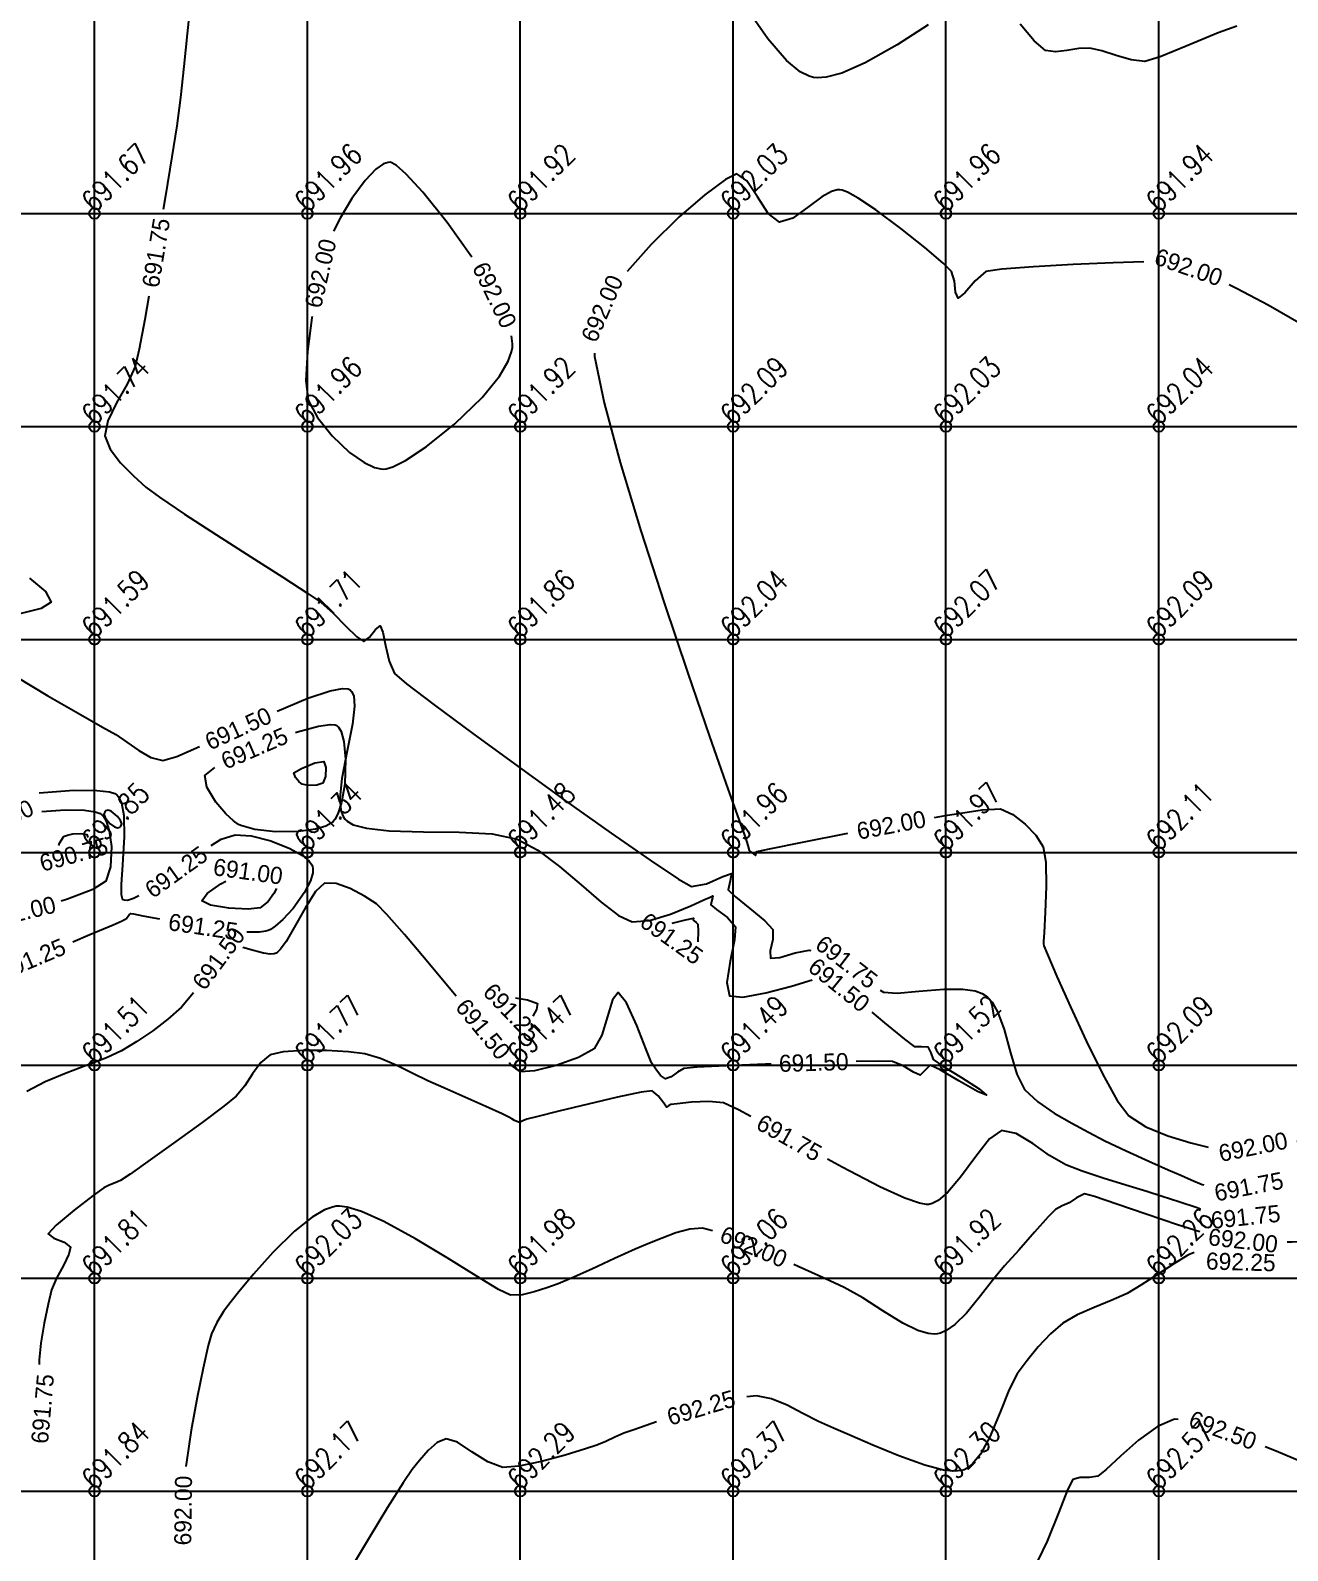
# Model space of a CAD drawing. Header units: millimetres. Extents: x 708400 to 708940, y 1331410 to 1331890.
# Drawn here: x 708653.49 to 708683.03, y 1331613.61 to 1331649.3 of the extents above; entities that cross this region are included whole.
import ezdxf

# ---------------------------------------------------------------- set-up
doc = ezdxf.new("R2010")
doc.units = ezdxf.units.MM
doc.header["$PDMODE"] = 32
doc.header["$PDSIZE"] = 0.25
for name, color, linetype in [('BLOCK LEVELS', 251, 'Continuous'), ('CONT-MJR', 210, 'Continuous'), ('CONT-MNR', 90, 'Continuous'), ('grid', 4, 'Continuous')]:
    doc.layers.add(name, color=color, linetype=linetype)
doc.styles.add('RS', font='romans.shx', dxfattribs={"height": 5})

msp = doc.modelspace()

# ---------------------------------------------------------------- linework, layer by layer
at = {"layer": 'BLOCK LEVELS', "color": 251}
for p in [(708655, 1331645, 691.666), (708660, 1331645, 691.96), (708665, 1331645, 691.92), (708670, 1331645, 692.032), (708675, 1331645, 691.956), (708680, 1331645, 691.939), (708655, 1331640, 691.736), (708660, 1331640, 691.965), (708665, 1331640, 691.917), (708670, 1331640, 692.087), (708675, 1331640, 692.03), (708680, 1331640, 692.044), (708655, 1331635, 691.589), (708660, 1331635, 691.712), (708665, 1331635, 691.863), (708670, 1331635, 692.037), (708675, 1331635, 692.066), (708680, 1331635, 692.085), (708655, 1331630, 690.852), (708660, 1331630, 691.345), (708665, 1331630, 691.482), (708670, 1331630, 691.957), (708675, 1331630, 691.972), (708680, 1331630, 692.113), (708655, 1331625, 691.506), (708660, 1331625, 691.765), (708665, 1331625, 691.47), (708670, 1331625, 691.49), (708675, 1331625, 691.522), (708680, 1331625, 692.092), (708655, 1331620, 691.811), (708660, 1331620, 692.035), (708665, 1331620, 691.979), (708670, 1331620, 692.064), (708675, 1331620, 691.915), (708680, 1331620, 692.258), (708655, 1331615, 691.839), (708660, 1331615, 692.169), (708665, 1331615, 692.291), (708670, 1331615, 692.368), (708675, 1331615, 692.303), (708680, 1331615, 692.568)]:
    msp.add_point(p, dxfattribs=at)
at = {"layer": 'CONT-MJR', "flags": 128}
for points, elevation in [([(708663.861, 1331643.974), (708663.282, 1331644.792), (708662.712, 1331645.504), (708662.322, 1331645.928), (708662.095, 1331646.128), (708661.986, 1331646.193), (708661.946, 1331646.203), (708661.896, 1331646.2), (708661.788, 1331646.163), (708661.611, 1331646.04), (708661.359, 1331645.778), (708661.046, 1331645.351), (708660.767, 1331644.889), (708660.616, 1331644.585)], 692), ([(708679.649, 1331643.864), (708678.924, 1331643.841), (708677.987, 1331643.8), (708677.054, 1331643.748), (708676.309, 1331643.691), (708675.939, 1331643.636), (708675.684, 1331643.421), (708675.446, 1331643.136), (708675.288, 1331643.01), (708675.228, 1331643.151), (708675.199, 1331643.414), (708675.133, 1331643.642), (708674.932, 1331643.837), (708674.501, 1331644.202), (708673.941, 1331644.648), (708673.356, 1331645.083), (708672.936, 1331645.362), (708672.684, 1331645.501), (708672.559, 1331645.549), (708672.511, 1331645.557), (708672.446, 1331645.555), (708672.308, 1331645.517), (708672.086, 1331645.395), (708671.777, 1331645.165), (708671.404, 1331644.895), (708671.088, 1331644.8), (708670.823, 1331645.004), (708670.57, 1331645.39), (708670.326, 1331645.764), (708670.088, 1331645.933), (708669.818, 1331645.801), (708669.336, 1331645.441), (708668.725, 1331644.912), (708668.073, 1331644.273), (708667.514, 1331643.64)], 692), ([(708683.341, 1331642.406), (708682.572, 1331642.852), (708681.84, 1331643.232), (708681.649, 1331643.325)], 692), ([(708660.111, 1331642.58), (708660.106, 1331642.549), (708659.999, 1331641.757), (708659.96, 1331641.076), (708660.016, 1331640.617), (708660.234, 1331640.21), (708660.579, 1331639.778), (708660.993, 1331639.388), (708661.334, 1331639.151), (708661.575, 1331639.039), (708661.722, 1331639.004), (708661.789, 1331638.999), (708661.85, 1331639.006), (708662.004, 1331639.054), (708662.303, 1331639.203), (708662.792, 1331639.523), (708663.465, 1331640.059), (708664.102, 1331640.677), (708664.51, 1331641.179), (708664.718, 1331641.534), (708664.797, 1331641.751), (708664.816, 1331641.852), (708664.819, 1331641.942), (708664.793, 1331642.129)], 692), ([(708666.741, 1331641.723), (708666.744, 1331641.64), (708666.971, 1331640.555), (708667.351, 1331639.151), (708667.836, 1331637.547), (708668.38, 1331635.861), (708668.933, 1331634.211), (708669.448, 1331632.717), (708669.877, 1331631.495), (708670.173, 1331630.665), (708670.288, 1331630.344), (708670.343, 1331630.161), (708670.38, 1331630.043), (708670.429, 1331630), (708670.476, 1331629.963), (708670.525, 1331629.929), (708670.558, 1331630.022), (708670.858, 1331630.085), (708671.632, 1331630.24), (708672.699, 1331630.449)], 692), ([(708653.475, 1331636.439), (708653.851, 1331636.129), (708653.983, 1331635.877), (708653.744, 1331635.725), (708653.216, 1331635.592)], 691.5), ([(708653.152, 1331634.129), (708653.901, 1331633.679), (708654.616, 1331633.265), (708655.186, 1331632.941), (708655.497, 1331632.764), (708655.761, 1331632.587), (708656.042, 1331632.393), (708656.326, 1331632.231), (708656.602, 1331632.154), (708656.935, 1331632.254), (708657.468, 1331632.487)], 691.5), ([(708659.287, 1331633.317), (708660.007, 1331633.617), (708660.535, 1331633.794), (708660.827, 1331633.848), (708660.958, 1331633.838), (708661.002, 1331633.818), (708661.04, 1331633.781), (708661.089, 1331633.673), (708661.109, 1331633.435), (708661.059, 1331633.012), (708660.931, 1331632.383), (708660.806, 1331631.735), (708660.761, 1331631.27), (708660.786, 1331630.986), (708660.841, 1331630.839), (708660.881, 1331630.781), (708660.933, 1331630.732), (708661.079, 1331630.65), (708661.385, 1331630.565), (708661.923, 1331630.505), (708662.724, 1331630.484), (708663.566, 1331630.476), (708664.337, 1331630.434), (708664.93, 1331630.311), (708665.417, 1331630.048), (708665.925, 1331629.666), (708666.428, 1331629.237), (708666.898, 1331628.832), (708667.309, 1331628.519), (708667.633, 1331628.371), (708668.036, 1331628.402), (708668.527, 1331628.551), (708669.004, 1331628.744), (708669.31, 1331628.883), (708669.46, 1331628.952), (708669.511, 1331628.974), (708669.519, 1331628.976), (708669.521, 1331628.967), (708669.514, 1331628.93), (708669.49, 1331628.85), (708669.475, 1331628.765), (708669.613, 1331628.661), (708669.871, 1331628.467), (708670.054, 1331628.254), (708670.034, 1331627.945), (708669.931, 1331627.445), (708669.855, 1331626.944), (708669.918, 1331626.633), (708670.227, 1331626.602), (708670.769, 1331626.702), (708671.374, 1331626.862), (708671.859, 1331627.006)], 691.5), ([(708674.732, 1331630.821), (708674.991, 1331630.867), (708675.853, 1331630.996), (708676.283, 1331631.019), (708676.57, 1331630.886), (708676.861, 1331630.666), (708677.113, 1331630.401), (708677.285, 1331630.131), (708677.346, 1331629.768), (708677.354, 1331629.201), (708677.333, 1331628.594), (708677.305, 1331628.109), (708677.29, 1331627.907), (708677.293, 1331627.855), (708677.298, 1331627.804), (708677.382, 1331627.604), (708677.604, 1331627.089), (708677.922, 1331626.373), (708678.292, 1331625.573), (708678.674, 1331624.802), (708679.023, 1331624.176), (708679.299, 1331623.81), (708679.698, 1331623.554), (708680.21, 1331623.341), (708680.751, 1331623.176), (708681.161, 1331623.081)], 692), ([(708653.759, 1331630.956), (708654.312, 1331631), (708654.761, 1331630.989), (708655.017, 1331630.95), (708655.133, 1331630.909), (708655.171, 1331630.884), (708655.208, 1331630.846), (708655.273, 1331630.736), (708655.346, 1331630.508), (708655.397, 1331630.134), (708655.379, 1331629.662), (708655.265, 1331629.32), (708654.961, 1331629.132), (708654.367, 1331628.903), (708654.214, 1331628.857)], 691), ([(708659.273, 1331629.155), (708659.214, 1331629.031), (708659.077, 1331628.847), (708658.89, 1331628.694), (708658.61, 1331628.666), (708658.157, 1331628.69), (708657.728, 1331628.758), (708657.523, 1331628.862), (708657.647, 1331629.034), (708657.969, 1331629.259), (708658.082, 1331629.32)], 691), ([(708663.492, 1331626.622), (708663.329, 1331626.821), (708662.792, 1331627.47), (708662.282, 1331628.075), (708661.869, 1331628.545), (708661.624, 1331628.788), (708661.34, 1331628.974), (708661.007, 1331629.152), (708660.677, 1331629.269), (708660.402, 1331629.274), (708660.191, 1331629.079), (708659.945, 1331628.691), (708659.69, 1331628.236), (708659.498, 1331627.91), (708659.371, 1331627.73), (708659.297, 1331627.656), (708659.264, 1331627.636), (708659.223, 1331627.621), (708659.129, 1331627.612), (708658.968, 1331627.633), (708658.732, 1331627.698), (708658.482, 1331627.764)], 691.5), ([(708657.327, 1331626.698), (708657.044, 1331626.365), (708656.724, 1331626.087), (708656.367, 1331625.813), (708655.996, 1331625.56), (708655.633, 1331625.339), (708655.283, 1331625.175), (708654.83, 1331625.001), (708654.331, 1331624.814), (708653.839, 1331624.611), (708653.409, 1331624.388)], 691.5), ([(708670.895, 1331625.03), (708670.764, 1331625.025), (708669.838, 1331624.987), (708669.146, 1331624.953), (708668.841, 1331624.929), (708668.693, 1331624.843), (708668.545, 1331624.729), (708668.414, 1331624.684), (708668.296, 1331624.762), (708668.183, 1331624.91), (708668.087, 1331625.061), (708667.956, 1331625.373), (708667.736, 1331625.934), (708667.494, 1331626.47), (708667.297, 1331626.707), (708667.165, 1331626.538), (708667.052, 1331626.148), (708666.919, 1331625.709), (708666.733, 1331625.389), (708666.369, 1331625.181), (708665.844, 1331624.994), (708665.332, 1331624.869), (708665.008, 1331624.849), (708664.789, 1331625.003), (708664.743, 1331625.061)], 691.5), ([(708673.259, 1331626.246), (708673.555, 1331626.001), (708674.026, 1331625.616), (708674.254, 1331625.443), (708674.422, 1331625.444), (708674.576, 1331625.435), (708674.641, 1331625.295), (708674.702, 1331625.136), (708674.927, 1331624.983), (708675.362, 1331624.714), (708675.778, 1331624.446), (708675.949, 1331624.299), (708675.738, 1331624.385), (708675.304, 1331624.633), (708674.863, 1331624.891), (708674.629, 1331625.005), (708674.514, 1331624.889), (708674.398, 1331624.771), (708674.241, 1331624.838), (708673.993, 1331624.986), (708673.747, 1331625.093), (708673.416, 1331625.101), (708672.894, 1331625.091)], 691.5), ([(708683.242, 1331623.219), (708683.412, 1331623.218), (708684.103, 1331623.197), (708684.856, 1331623.147), (708685.376, 1331623.082), (708685.656, 1331623.016), (708685.768, 1331622.963), (708685.797, 1331622.934), (708685.817, 1331622.891), (708685.833, 1331622.779), (708685.806, 1331622.561), (708685.698, 1331622.215), (708685.491, 1331621.782), (708685.267, 1331621.463), (708685.002, 1331621.262), (708684.66, 1331621.104), (708684.29, 1331620.986), (708683.941, 1331620.905), (708683.601, 1331620.864), (708683.135, 1331620.844), (708683.015, 1331620.844)], 692), ([(708680.963, 1331621.09), (708680.437, 1331621.254), (708679.699, 1331621.502), (708679.011, 1331621.74), (708678.489, 1331621.917), (708678.251, 1331621.983), (708678.067, 1331621.891), (708677.897, 1331621.77), (708677.729, 1331621.699), (708677.57, 1331621.618), (708677.399, 1331621.441), (708677.081, 1331621.083), (708676.708, 1331620.662), (708676.372, 1331620.294), (708676.116, 1331619.982), (708675.815, 1331619.585), (708675.485, 1331619.184), (708675.211, 1331618.915), (708675.004, 1331618.772), (708674.869, 1331618.713), (708674.801, 1331618.697), (708674.733, 1331618.691), (708674.586, 1331618.702), (708674.343, 1331618.774), (708673.989, 1331618.947), (708673.521, 1331619.236), (708673.051, 1331619.538), (708672.612, 1331619.78), (708672.152, 1331619.992), (708671.526, 1331620.278), (708671.428, 1331620.321)], 692), ([(708669.519, 1331621.114), (708669.281, 1331621.178), (708668.98, 1331621.152), (708668.658, 1331621.063), (708668.337, 1331620.943), (708668.037, 1331620.827), (708667.701, 1331620.686), (708667.216, 1331620.464), (708666.683, 1331620.216), (708666.207, 1331619.999), (708665.89, 1331619.869), (708665.621, 1331619.774), (708665.331, 1331619.68), (708665.042, 1331619.614), (708664.775, 1331619.606), (708664.488, 1331619.74), (708663.964, 1331620.056), (708663.287, 1331620.478), (708662.538, 1331620.929), (708661.799, 1331621.333), (708661.268, 1331621.569), (708660.934, 1331621.671), (708660.752, 1331621.693), (708660.674, 1331621.689), (708660.588, 1331621.672), (708660.405, 1331621.605), (708660.11, 1331621.433), (708659.698, 1331621.105), (708659.189, 1331620.607), (708658.737, 1331620.1), (708658.392, 1331619.682), (708658.208, 1331619.452), (708658.033, 1331619.219), (708657.871, 1331618.959), (708657.747, 1331618.698), (708657.67, 1331618.419), (708657.551, 1331617.89), (708657.411, 1331617.2), (708657.273, 1331616.434), (708657.159, 1331615.682), (708657.148, 1331615.578)], 692), ([(708680.458, 1331616.68), (708680.371, 1331616.688), (708679.966, 1331616.52), (708679.522, 1331616.197), (708679.101, 1331615.826), (708678.763, 1331615.51), (708678.57, 1331615.354), (708678.372, 1331615.324), (708678.154, 1331615.32), (708677.977, 1331615.272), (708677.858, 1331615.035), (708677.652, 1331614.509), (708677.375, 1331613.828), (708677.044, 1331613.13)], 692.5), ([(708683.365, 1331615.684), (708682.754, 1331615.937), (708682.497, 1331616.042)], 692.5)]:
    msp.add_lwpolyline(points, dxfattribs=dict(at, elevation=elevation))
at = {"layer": 'CONT-MJR', "elevation": 691, "flags": 128}
msp.add_lwpolyline([(708659.876, 1331631.602), (708659.851, 1331631.617), (708659.797, 1331631.665), (708659.722, 1331631.76), (708659.685, 1331631.867), (708659.859, 1331631.973), (708660.177, 1331632.099), (708660.386, 1331632.132), (708660.43, 1331631.995), (708660.422, 1331631.779), (708660.366, 1331631.623), (708660.221, 1331631.574), (708660.021, 1331631.573)], close=True, dxfattribs=at)
at = {"layer": 'CONT-MNR', "flags": 128}
for points, elevation in [([(708657.252, 1331649.962), (708657.173, 1331649.217), (708657.097, 1331648.456), (708657.019, 1331647.722), (708656.93, 1331647.062), (708656.815, 1331646.329), (708656.667, 1331645.412), (708656.616, 1331645.097)], 691.75), ([(708674.583, 1331649.431), (708673.852, 1331648.958), (708673.105, 1331648.537), (708672.551, 1331648.296), (708672.188, 1331648.199), (708671.98, 1331648.185), (708671.888, 1331648.194), (708671.785, 1331648.222), (708671.575, 1331648.328), (708671.252, 1331648.596), (708670.818, 1331649.101), (708670.289, 1331649.855)], 691.75), ([(708681.831, 1331649.402), (708681.391, 1331649.246), (708680.641, 1331648.933), (708680.032, 1331648.677), (708679.673, 1331648.57), (708679.347, 1331648.612), (708678.997, 1331648.714), (708678.661, 1331648.822), (708678.381, 1331648.885), (708678.122, 1331648.872), (708677.843, 1331648.825), (708677.573, 1331648.793), (708677.342, 1331648.827), (708677.075, 1331649.052), (708676.74, 1331649.445)], 691.75), ([(708656.274, 1331643.059), (708656.179, 1331642.513), (708656.048, 1331641.815), (708655.956, 1331641.411), (708655.77, 1331640.993), (708655.52, 1331640.553), (708655.309, 1331640.135), (708655.242, 1331639.782), (708655.366, 1331639.467), (708655.612, 1331639.145), (708655.914, 1331638.84), (708656.205, 1331638.574), (708656.526, 1331638.337), (708657.117, 1331637.942), (708657.869, 1331637.455), (708658.675, 1331636.94), (708659.425, 1331636.46), (708660.011, 1331636.081), (708660.325, 1331635.867), (708660.604, 1331635.616), (708660.904, 1331635.314), (708661.164, 1331635.061), (708661.325, 1331634.955), (708661.459, 1331635.054), (708661.599, 1331635.234), (708661.709, 1331635.317), (708661.769, 1331635.173), (708661.835, 1331634.855), (708661.923, 1331634.49), (708662.048, 1331634.2), (708662.331, 1331633.957), (708662.978, 1331633.461), (708663.884, 1331632.789), (708664.948, 1331632.013), (708666.067, 1331631.209), (708667.136, 1331630.451), (708668.054, 1331629.813), (708668.716, 1331629.37), (708669.02, 1331629.197), (708669.376, 1331629.265), (708669.76, 1331629.43), (708669.965, 1331629.5), (708669.93, 1331629.33), (708669.885, 1331629.117), (708670.054, 1331628.955), (708670.397, 1331628.682), (708670.746, 1331628.395), (708670.935, 1331628.19), (708670.931, 1331627.957), (708670.867, 1331627.69), (708670.879, 1331627.516), (708671.098, 1331627.529), (708671.457, 1331627.638), (708671.786, 1331627.7), (708671.824, 1331627.695)], 691.75), ([(708659.723, 1331632.813), (708659.768, 1331632.829), (708660.259, 1331632.965), (708660.533, 1331633.004), (708660.655, 1331632.993), (708660.694, 1331632.975), (708660.73, 1331632.941), (708660.791, 1331632.836), (708660.857, 1331632.6), (708660.899, 1331632.186), (708660.877, 1331631.603), (708660.804, 1331631.167), (708660.717, 1331630.903), (708660.645, 1331630.773), (708660.604, 1331630.724), (708660.557, 1331630.684), (708660.434, 1331630.616), (708660.191, 1331630.541), (708659.793, 1331630.489), (708659.254, 1331630.486), (708658.767, 1331630.538), (708658.439, 1331630.628), (708658.384, 1331630.658), (708658.267, 1331630.74), (708658.084, 1331630.908), (708657.852, 1331631.181), (708657.641, 1331631.532), (708657.592, 1331631.802), (708657.826, 1331631.994)], 691.25), ([(708653.696, 1331631.4), (708654.514, 1331631.458), (708655.053, 1331631.456), (708655.348, 1331631.421), (708655.479, 1331631.379), (708655.521, 1331631.351), (708655.566, 1331631.302), (708655.633, 1331631.162), (708655.687, 1331630.865), (708655.697, 1331630.367), (708655.657, 1331629.704), (708655.627, 1331629.248), (708655.629, 1331629.007), (708655.65, 1331628.915), (708655.668, 1331628.894), (708655.697, 1331628.883), (708655.771, 1331628.881), (708655.913, 1331628.924), (708656.043, 1331628.99)], 691.25), ([(708654.161, 1331630.163), (708654.177, 1331630.216), (708654.273, 1331630.364), (708654.297, 1331630.379), (708654.364, 1331630.405), (708654.493, 1331630.432), (708654.676, 1331630.443), (708654.821, 1331630.418), (708654.842, 1331630.349)], 690.75), ([(708657.743, 1331630.165), (708657.973, 1331630.308), (708658.306, 1331630.415), (708658.683, 1331630.388), (708659.139, 1331630.271), (708659.588, 1331630.092), (708659.884, 1331629.925), (708660.041, 1331629.795), (708660.104, 1331629.71), (708660.121, 1331629.668), (708660.13, 1331629.624), (708660.125, 1331629.521), (708660.07, 1331629.334), (708659.925, 1331629.049), (708659.666, 1331628.682), (708659.427, 1331628.421), (708659.247, 1331628.267), (708659.132, 1331628.192), (708659.077, 1331628.165), (708659.025, 1331628.147), (708658.879, 1331628.128), (708658.576, 1331628.13)], 691.25), ([(708656.531, 1331628.428), (708656.141, 1331628.503), (708655.924, 1331628.546), (708655.852, 1331628.56), (708655.842, 1331628.561), (708655.837, 1331628.557), (708655.82, 1331628.539), (708655.788, 1331628.497), (708655.757, 1331628.458), (708655.706, 1331628.418), (708655.652, 1331628.382), (708655.437, 1331628.291), (708654.886, 1331628.061), (708654.487, 1331627.894)], 691.25), ([(708668.567, 1331628.335), (708668.885, 1331628.416), (708669.073, 1331628.452), (708669.065, 1331628.412), (708669.068, 1331628.41), (708669.087, 1331628.394), (708669.132, 1331628.357), (708669.172, 1331628.317), (708669.181, 1331628.146), (708669.175, 1331627.898)], 691.25), ([(708673.458, 1331626.761), (708673.533, 1331626.716), (708673.857, 1331626.696), (708674.365, 1331626.742), (708674.949, 1331626.79), (708675.398, 1331626.79), (708675.689, 1331626.747), (708675.848, 1331626.689), (708675.915, 1331626.651), (708675.974, 1331626.603), (708676.082, 1331626.48), (708676.219, 1331626.238), (708676.366, 1331625.839), (708676.519, 1331625.293), (708676.668, 1331624.791), (708676.847, 1331624.435), (708677.158, 1331624.141), (708677.544, 1331623.879), (708677.957, 1331623.643), (708678.349, 1331623.428), (708678.733, 1331623.229), (708679.235, 1331622.989), (708679.763, 1331622.747), (708680.222, 1331622.544), (708680.519, 1331622.417), (708680.761, 1331622.313), (708681.019, 1331622.204), (708681.054, 1331622.192)], 691.75), ([(708664.886, 1331626.585), (708665.171, 1331626.535), (708665.402, 1331626.45), (708665.38, 1331626.314), (708665.298, 1331626.152)], 691.25), ([(708670.414, 1331623.799), (708670.125, 1331623.958), (708669.775, 1331624.121), (708669.43, 1331624.148), (708669.026, 1331624.131), (708668.688, 1331624.098), (708668.541, 1331624.079), (708668.486, 1331624.046), (708668.434, 1331624.018), (708668.371, 1331624.109), (708668.241, 1331624.285), (708668.099, 1331624.404), (708667.838, 1331624.37), (708667.286, 1331624.252), (708666.592, 1331624.091), (708665.907, 1331623.925), (708665.379, 1331623.794), (708665.158, 1331623.738), (708665.062, 1331623.695), (708664.981, 1331623.659), (708664.923, 1331623.678), (708664.865, 1331623.702), (708664.802, 1331623.743), (708664.735, 1331623.786), (708664.573, 1331623.86), (708664.189, 1331624.033), (708663.695, 1331624.256), (708663.205, 1331624.475), (708662.833, 1331624.639), (708662.476, 1331624.809), (708662.101, 1331624.994), (708661.721, 1331625.159), (708661.351, 1331625.269), (708660.966, 1331625.318), (708660.452, 1331625.346), (708659.909, 1331625.347), (708659.434, 1331625.315), (708659.126, 1331625.245), (708658.907, 1331625.066), (708658.714, 1331624.801), (708658.529, 1331624.515), (708658.33, 1331624.273), (708658.039, 1331624.039), (708657.526, 1331623.657), (708656.909, 1331623.21), (708656.306, 1331622.779), (708655.835, 1331622.447), (708655.613, 1331622.296), (708655.485, 1331622.239), (708655.345, 1331622.187), (708655.218, 1331622.127), (708654.966, 1331621.944), (708654.521, 1331621.6), (708654.099, 1331621.248), (708653.915, 1331621.042), (708654.045, 1331620.943), (708654.285, 1331620.847), (708654.437, 1331620.73), (708654.4, 1331620.562), (708654.268, 1331620.3), (708654.109, 1331620.002), (708653.992, 1331619.727), (708653.908, 1331619.394), (708653.818, 1331618.946), (708653.742, 1331618.477), (708653.698, 1331618.086), (708653.702, 1331617.978)], 691.75), ([(708680.98, 1331621.625), (708680.897, 1331621.651), (708680.467, 1331621.795), (708680.079, 1331621.923), (708679.717, 1331622.035), (708679.229, 1331622.185), (708678.695, 1331622.352), (708678.197, 1331622.518), (708677.818, 1331622.66), (708677.435, 1331622.884), (708677.037, 1331623.167), (708676.652, 1331623.399), (708676.306, 1331623.469), (708676.025, 1331623.273), (708675.698, 1331622.86), (708675.34, 1331622.37), (708675.043, 1331622.02), (708674.82, 1331621.829), (708674.673, 1331621.753), (708674.6, 1331621.734), (708674.54, 1331621.732), (708674.377, 1331621.76), (708674.036, 1331621.879), (708673.443, 1331622.149), (708672.562, 1331622.606), (708672.22, 1331622.794)], 691.75), ([(708680.832, 1331620.604), (708680.681, 1331620.541), (708680.352, 1331620.342), (708679.966, 1331620.089), (708679.581, 1331619.838), (708679.258, 1331619.645), (708678.884, 1331619.474), (708678.478, 1331619.313), (708678.084, 1331619.142), (708677.746, 1331618.945), (708677.453, 1331618.694), (708677.169, 1331618.393), (708676.906, 1331618.071), (708676.672, 1331617.757), (708676.487, 1331617.39), (708676.275, 1331616.856), (708676.031, 1331616.28), (708675.809, 1331615.873), (708675.626, 1331615.642), (708675.495, 1331615.538), (708675.427, 1331615.504), (708675.366, 1331615.485), (708675.217, 1331615.47), (708674.942, 1331615.497), (708674.503, 1331615.608), (708673.891, 1331615.827), (708673.279, 1331616.082), (708672.743, 1331616.318), (708672.357, 1331616.479), (708672.004, 1331616.636), (708671.638, 1331616.828), (708671.268, 1331617.017), (708670.901, 1331617.167), (708670.547, 1331617.239), (708670.32, 1331617.213)], 692.25), ([(708668.199, 1331616.627), (708667.691, 1331616.452), (708667.43, 1331616.36), (708667.222, 1331616.269), (708667.009, 1331616.165), (708666.8, 1331616.078), (708666.534, 1331615.993), (708666.059, 1331615.85), (708665.497, 1331615.698), (708664.967, 1331615.585), (708664.591, 1331615.557), (708664.239, 1331615.69), (708663.866, 1331615.928), (708663.523, 1331616.15), (708663.261, 1331616.233), (708663.05, 1331616.14), (708662.837, 1331615.952), (708662.637, 1331615.724), (708662.461, 1331615.507), (708662.25, 1331615.197), (708661.884, 1331614.615), (708661.448, 1331613.904), (708661.026, 1331613.203), (708660.875, 1331612.947)], 692.25)]:
    msp.add_lwpolyline(points, dxfattribs=dict(at, elevation=elevation))
at = {"layer": 'grid'}
for p, q in [((708655, 1331410), (708655, 1331890)), ((708660, 1331410), (708660, 1331890)), ((708665, 1331410), (708665, 1331890)), ((708670, 1331410), (708670, 1331890)), ((708675, 1331410), (708675, 1331890)), ((708680, 1331410), (708680, 1331890)), ((708400, 1331645), (708845, 1331645)), ((708400, 1331640), (708845, 1331640)), ((708400, 1331635), (708845, 1331635)), ((708400, 1331630), (708845, 1331630)), ((708400, 1331625), (708845, 1331625)), ((708400, 1331620), (708845, 1331620)), ((708400, 1331615), (708845, 1331615))]:
    msp.add_line(p, q, dxfattribs=at)

# ---------------------------------------------------------------- texts
at = {"layer": 'BLOCK LEVELS', "color": 251, "style": 'RS', "width": 0.8}
for s, p in [('691.67', (708655, 1331645, 691.666)), ('691.96', (708660, 1331645, 691.96)), ('691.92', (708665, 1331645, 691.92)), ('692.03', (708670, 1331645, 692.032)), ('691.96', (708675, 1331645, 691.956)), ('691.94', (708680, 1331645, 691.939)), ('691.74', (708655, 1331640, 691.736)), ('691.96', (708660, 1331640, 691.965)), ('691.92', (708665, 1331640, 691.917)), ('692.09', (708670, 1331640, 692.087)), ('692.03', (708675, 1331640, 692.03)), ('692.04', (708680, 1331640, 692.044)), ('691.59', (708655, 1331635, 691.589)), ('691.71', (708660, 1331635, 691.712)), ('691.86', (708665, 1331635, 691.863)), ('692.04', (708670, 1331635, 692.037)), ('692.07', (708675, 1331635, 692.066)), ('692.09', (708680, 1331635, 692.085)), ('690.85', (708655, 1331630, 690.852)), ('691.34', (708660, 1331630, 691.345)), ('691.48', (708665, 1331630, 691.482)), ('691.96', (708670, 1331630, 691.957)), ('691.97', (708675, 1331630, 691.972)), ('692.11', (708680, 1331630, 692.113)), ('691.51', (708655, 1331625, 691.506)), ('691.77', (708660, 1331625, 691.765)), ('691.47', (708665, 1331625, 691.47)), ('691.49', (708670, 1331625, 691.49)), ('691.52', (708675, 1331625, 691.522)), ('692.09', (708680, 1331625, 692.092)), ('691.81', (708655, 1331620, 691.811)), ('692.03', (708660, 1331620, 692.035)), ('691.98', (708665, 1331620, 691.979)), ('692.06', (708670, 1331620, 692.064)), ('691.92', (708675, 1331620, 691.915)), ('692.26', (708680, 1331620, 692.258)), ('691.84', (708655, 1331615, 691.839)), ('692.17', (708660, 1331615, 692.169)), ('692.29', (708665, 1331615, 692.291)), ('692.37', (708670, 1331615, 692.368)), ('692.30', (708675, 1331615, 692.303)), ('692.57', (708680, 1331615, 692.568))]:
    msp.add_text(s, height=0.5, rotation=45.0066, dxfattribs=at).set_placement(p)
at = {"layer": 'CONT-MJR', "char_height": 0.4, "attachment_point": 5}
for s, insert, rotation in [('{692.00}', (708660.311, 1331643.595, 692), 76.9945), ('{692.00}', (708680.699, 1331643.738, 692), 340.8737), ('{692.00}', (708664.395, 1331643.085, 692), 295.9598), ('{692.00}', (708666.926, 1331642.769, 692), 66.5795), ('{691.50}', (708658.376, 1331632.906, 691.5), 24.4559), ('{691.00}', (708652.798, 1331630.715, 691), 26.714), ('{692.00}', (708673.715, 1331630.64, 692), 10.6711), ('{691.00}', (708658.606, 1331629.55, 691), 352.0698), ('{691.00}', (708653.283, 1331628.594, 691), 13.6209), ('{691.50}', (708657.916, 1331627.506, 691.5), 53.3602), ('{691.50}', (708672.488, 1331626.884, 691.5), 321.1166), ('{691.50}', (708664.125, 1331625.848, 691.5), 309.2379), ('{691.50}', (708671.894, 1331625.064, 691.5), 1.6716), ('{692.00}', (708682.215, 1331623.084, 692), 11.4016), ('{692.00}', (708670.482, 1331620.738, 692), 336.8316), ('{692.00}', (708681.979, 1331620.883, 692), 353.5596), ('{692.50}', (708681.503, 1331616.43, 692.5), 339.447), ('{692.00}', (708657.084, 1331614.546, 692), 89.2725)]:
    msp.add_mtext(s, dxfattribs=dict(at, insert=insert, rotation=rotation))
at = {"layer": 'CONT-MNR', "char_height": 0.4, "attachment_point": 5}
for s, insert, rotation in [('{691.75}', (708656.448, 1331644.077, 691.75), 80.4752), ('{691.25}', (708658.757, 1331632.443, 691.25), 23.3057), ('{690.75}', (708654.512, 1331629.948, 690.75), 15.3225), ('{691.25}', (708656.921, 1331629.538, 691.25), 35.5525), ('{691.25}', (708657.55, 1331628.253, 691.25), 351.5987), ('{691.25}', (708668.554, 1331627.975, 691.25), 324.3344), ('{691.25}', (708653.535, 1331627.493, 691.25), 22.8572), ('{691.75}', (708672.665, 1331627.425, 691.75), 322.3378), ('{691.25}', (708664.803, 1331626.238, 691.25), 313.5989), ('{691.75}', (708671.317, 1331623.296, 691.75), 330.6418), ('{691.75}', (708682.115, 1331622.15, 691.75), 10.93), ('{691.75}', (708682.039, 1331621.44, 691.75), 6.0693), ('{692.25}', (708681.926, 1331620.381, 692.25), 358.3723), ('{691.75}', (708653.782, 1331616.934, 691.75), 84.9747), ('{692.25}', (708669.248, 1331616.959, 692.25), 16.628)]:
    msp.add_mtext(s, dxfattribs=dict(at, insert=insert, rotation=rotation))

doc.saveas('drawing.dxf')
